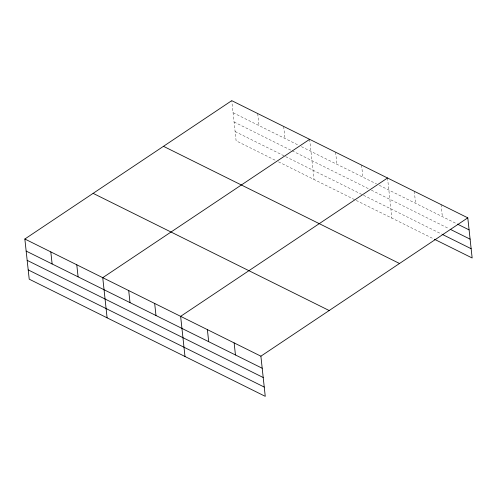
<?xml version="1.0" encoding="UTF-8"?>
<svg xmlns="http://www.w3.org/2000/svg" width="497" height="497" viewBox="0 0 497 497"><rect width="100%" height="100%" fill="white"/><g stroke="black" fill="none" stroke-linecap="round" stroke-linejoin="round"><path stroke-width="0.37" stroke-dasharray="2.48 1.86" d="M233.056 112.72L298.654 145.286M301.387 146.64L376.546 183.952M379.279 185.306L456.749 223.768M234.062 121.995L291.459 150.485M292.143 150.821L368.668 188.81M371.402 190.171L448.841 228.608M235.1 131.543L284.98 156.306M285.663 156.642L362.872 194.973M363.555 195.309L441.647 234.075M275.058 160.146L236.112 140.813L231.745 100.661M278.475 161.842L433.738 238.914M441.038 204.553L442.349 216.617M414.287 191.277L415.598 203.335M387.536 177.994L391.897 218.146M361.567 165.11L362.878 177.168M335.605 152.219L336.916 164.277M309.643 139.328L314.005 179.479M283.675 126.443L284.986 138.501M257.713 113.552L259.024 125.611"/><path stroke-width="0.75" d="M24.85 239.014L260.888 356.187L265.255 396.339L29.211 279.165L24.85 239.014L231.745 100.661L467.789 217.835L472.15 257.986L434.421 239.256M309.643 139.328L102.742 277.68L107.103 317.832M387.536 177.994L180.635 316.347L184.996 356.498M260.888 356.187L467.789 217.835M457.439 224.104L469.1 229.894M450.214 229.291L470.106 239.163M442.336 234.416L471.144 248.717M163.47 146.317L399.513 263.491M93.125 193.358L329.169 310.532M26.161 251.072L262.199 368.246M27.167 260.347L263.205 377.515M28.205 269.896L264.242 387.07M234.137 342.905L235.448 354.97M207.386 329.629L208.697 341.688M154.673 303.462L155.983 315.52M128.711 290.571L130.015 302.63M76.78 264.795L78.091 276.854M50.812 251.904L52.123 263.963"/></g></svg>
